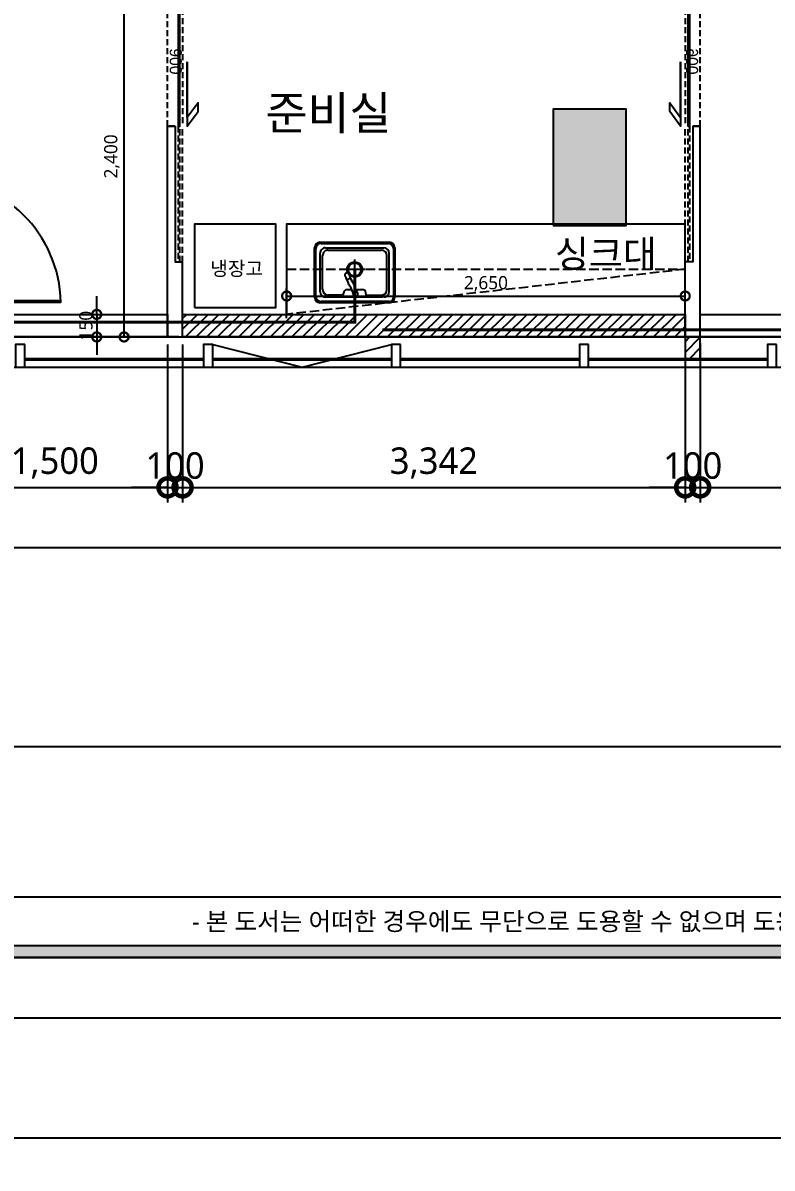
# Model space of a CAD drawing. Extents: x 11477420 to 23072185, y -28506554 to -14238804.
# Drawn here: x 11521234 to 11526216, y -14264364 to -14256752 of the extents above; entities that cross this region are included whole.
import ezdxf
from ezdxf.enums import TextEntityAlignment as Align

# ---------------------------------------------------------------- set-up
doc = ezdxf.new("R2010")
doc.units = 0
doc.header["$LTSCALE"] = 50
doc.header["$MEASUREMENT"] = 0
for name, pattern in [('DASH', [0.35, 0.25, -0.1]), ('DH-HID2', [1.2, 0.8, -0.4]), ('HIDDEN', [0.375, 0.25, -0.125])]:
    doc.linetypes.add(name, pattern=pattern)
doc.layers.get('0').update_dxf_attribs({"linetype": 'CONTINUOUS'})
doc.layers.get('DEFPOINTS').update_dxf_attribs({"linetype": 'CONTINUOUS'})
for name, color, linetype in [('0-ELC TEXT', 7, 'CONTINUOUS'), ('03-TEXT', 3, 'CONTINUOUS'), ('07-DIM WAL', 5, 'CONTINUOUS'), ('1.천장.벽체선(내벽)', 3, 'CONTINUOUS'), ('2.글자선', 60, 'CONTINUOUS'), ('2CONTINUOUS', 2, 'CONTINUOUS'), ('3 가구-붙박이', 6, 'CONTINUOUS'), ('3.기호.계단선', 30, 'CONTINUOUS'), ('4.가구-붙박이', 6, 'CONTINUOUS'), ('8.패턴선', 8, 'CONTINUOUS'), ('C-WIN', 4, 'CONTINUOUS'), ('CO-DO-FR', 7, 'CONTINUOUS'), ('CO-DOOR', 8, 'CONTINUOUS'), ('CO-FURB-DN', 9, 'CONTINUOUS'), ('F-SYM', 7, 'CONTINUOUS'), ('FORM(YOURNAME)-11', 1, 'CONTINUOUS'), ('가구', 6, 'CONTINUOUS')]:
    doc.layers.add(name, color=color, linetype=linetype)
doc.styles.add('DAWIN', font='NanumSquareR.ttf')
doc.styles.add('W-TEXT2', font='Dotum.ttf')
doc.styles.add('YOURNAME', font='HY울릉도M.TTF')
doc.styles.add('맑은 고딕', font='malgun.ttf')
doc.linetypes.add('BATTING', pattern='A,0.00254,-2.54,[134,ltypeshp.shx,S=2.54,R=0,X=-2.54,Y=0],-5.08,[134,ltypeshp.shx,S=2.54,R=180,X=2.54,Y=0],-2.54', length=10.16254)
doc.dimstyles.new('40', dxfattribs={"dimscale": 40, "dimtxt": 2.2, "dimasz": 3, "dimexe": 1.25, "dimexo": 0.625, "dimtad": 1, "dimdec": 0, "dimzin": 0, "dimdsep": 46, "dimlunit": 6, "dimtxsty": 'DAWIN', "dimblk1": 'DOTSMALL', "dimblk2": 'DOTSMALL', "dimsah": 1, "dimcen": 0.001, "dimclrd": 1, "dimclre": 1, "dimclrt": 3, "dimadec": 0, "dimazin": 0, "dimtfac": 1, "dimtdec": 0, "dimtix": 1, "dimtmove": 2, "dimatfit": 3, "dimldrblk": 'DOTSMALL', "dimfxl": 0, "dimtolj": 1, "dimtzin": 0, "dimarcsym": 0})
doc.dimstyles.new('80', dxfattribs={"dimscale": 80, "dimtxt": 2.2, "dimasz": 3, "dimexe": 1.25, "dimexo": 0.625, "dimtad": 1, "dimdec": 0, "dimzin": 0, "dimdsep": 46, "dimlunit": 6, "dimtxsty": 'DAWIN', "dimblk1": 'DOTSMALL', "dimblk2": 'DOTSMALL', "dimsah": 1, "dimcen": 0.001, "dimclrd": 1, "dimclre": 1, "dimclrt": 3, "dimadec": 0, "dimazin": 0, "dimtfac": 1, "dimtdec": 0, "dimtix": 1, "dimtmove": 2, "dimatfit": 3, "dimldrblk": 'DOTSMALL', "dimfxl": 0, "dimtolj": 1, "dimtzin": 0, "dimarcsym": 0})

# ---------------------------------------------------------------- blocks, each defined once
blk = doc.blocks.new('FORM-PLAN')
at = {"layer": 'FORM(YOURNAME)-11'}
h = blk.add_hatch(color=256, dxfattribs=at)
h.dxf.hatch_style = 1
h.paths.add_polyline_path([(-71444, 55115), (10556, 55115), (10556, 54915), (-71444, 54915)])
h.paths.add_polyline_path([(-71444, -2085), (10556, -2085), (10556, -2285), (-71444, -2285)])
at = {"layer": 'DEFPOINTS', "color": 158}
blk.add_line((1346, -1285), (-71444, -1285), dxfattribs=at)
for points in [[(-71444, -2285), (10556, -2285), (10556, 55115), (-71444, 55115)], [(-69444, 53115), (-64, 53115), (-64, 1215), (-69444, 1215)]]:
    blk.add_lwpolyline(points, close=True, dxfattribs=at)
at = {"layer": 'FORM(YOURNAME)-11', "color": 250}
blk.add_lwpolyline([(-72444, -3285), (11556, -3285), (11556, 56115), (-72444, 56115)], close=True, dxfattribs=at)
at = {"layer": 'FORM(YOURNAME)-11'}
blk.add_lwpolyline([(-71444, -2085), (10556, -2085), (10556, -2285), (-71444, -2285)], close=True, dxfattribs=at)
at = {"layer": 'FORM(YOURNAME)-11', "color": 1, "style": '맑은 고딕'}
blk.add_text("- 본 도서는 어떠한 경우에도 무단으로 도용할 수 없으며 도용시 '지적재산권' 보호에 관한 법률에 의거, 법적 분쟁이 발생합니다.  또한 본 도서에 관한 모든 저작권은 당사에 있습니다. -", height=300, dxfattribs=at).set_placement((-32990, -1685), align=Align.MIDDLE_CENTER)
at = {"layer": 'FORM(YOURNAME)-11', "color": 3, "style": 'YOURNAME'}
for tag, height, p in [('1', 450, (9905, 18188)), ('2', 450, (9905, 17544)), ('3', 450, (9905, 16257)), ('4', 450, (9905, 14326)), ('5', 515, (9905, 12009)), ('6', 515, (9905, 9757)), ('7', 515, (9905, 7504)), ('8', 515, (9905, 5252)), ('9', 515, (9905, 2999)), ('10', 515, (5655, 811)), ('11', 515, (9905, 747)), ('12', 515, (5655, -1441)), ('13', 515, (9905, -1441))]:
    blk.add_attdef(tag, text='', height=height, dxfattribs=at).set_placement(p, align=Align.MIDDLE_RIGHT)
blk = doc.blocks.new('*U528')
at = {"layer": 'F-SYM', "xscale": 0.4, "yscale": 0.4, "zscale": 0.4}
blk.add_blockref('FORM-PLAN', (11541597.7, -14262050.5), dxfattribs=at)
blk = doc.blocks.new('flooor')
at = {"layer": '8.패턴선', "ltscale": 30}
h = blk.add_hatch(color=256, dxfattribs=at)
h.dxf.hatch_style = 1
h.paths.add_polyline_path([(11507656.8, -14172891.8), (11491856.8, -14172891.8), (11491856.8, -14188496.8), (11492056.8, -14188496.8), (11492056.8, -14187881.8), (11492216.8, -14187881.8), (11492216.8, -14187096.8), (11492056.8, -14187096.8), (11492056.8, -14177741.8), (11494956.8, -14177741.8), (11494956.8, -14177541.8), (11492056.8, -14177541.8), (11492056.8, -14173091.8), (11494756.8, -14173091.8), (11494756.8, -14176541.8), (11494956.8, -14176541.8), (11494956.8, -14173091.8), (11500056.8, -14173091.8), (11500056.8, -14176141.8), (11500256.8, -14176141.8), (11500256.8, -14173091.8), (11503456.8, -14173091.8), (11503456.8, -14176141.8), (11503656.8, -14176141.8), (11503656.8, -14175391.8), (11504256.8, -14175391.8), (11504256.8, -14175302.3), (11504246.8, -14175302.3), (11504246.8, -14175262.3), (11504256.8, -14175191.8), (11503656.8, -14175191.8), (11503656.8, -14173091.8), (11505856.8, -14173091.8), (11505856.8, -14175191.8), (11505256.8, -14175191.8), (11505256.8, -14175262.3), (11505266.8, -14175262.3), (11505266.8, -14175316.8), (11505256.8, -14175316.8), (11505256.8, -14175391.8), (11506056.8, -14175391.8), (11506056.8, -14174691.8), (11509204.8, -14174691.8), (11509204.8, -14174491.8), (11506056.8, -14174491.8), (11506056.8, -14173091.8), (11507656.8, -14173091.8)])
h.paths.add_polyline_path([(11499856.8, -14177741.8), (11504356.8, -14177741.8), (11504356.8, -14177541.8), (11499106.8, -14177541.8), (11499106.8, -14177566.8), (11499106.8, -14177716.8), (11499106.8, -14177741.8), (11499106.8, -14177991.8), (11499856.8, -14177991.8)], flags=17)
h.paths.add_polyline_path([(11506056.8, -14177541.8), (11505856.8, -14177541.8), (11505356.8, -14177541.8), (11505356.8, -14177741.8), (11505356.8, -14177941.8), (11506056.8, -14177941.8)], flags=17)
h.paths.add_polyline_path([(11512534.8, -14172891.8), (11511656.8, -14172891.8), (11511656.8, -14173091.8), (11511656.8, -14173691.8), (11512334.8, -14173691.8), (11512334.8, -14174491.8), (11511854.8, -14174491.8), (11511854.8, -14174691.8), (11512334.8, -14174691.8), (11512334.8, -14174791.8), (11512534.8, -14174791.8)])
h.paths.add_polyline_path([(11512534.8, -14175641.8), (11512384.8, -14175641.8), (11512334.8, -14175641.8), (11512334.8, -14176391.8), (11512534.8, -14176391.8)])
h.paths.add_polyline_path([(11512534.8, -14176941.8), (11512384.8, -14176941.8), (11512334.8, -14176941.8), (11512334.8, -14177100.8), (11511772.8, -14177100.8), (11511772.8, -14177941.8), (11512334.8, -14177941.8), (11512334.8, -14178041.8), (11512534.8, -14178041.8)])
h.paths.add_polyline_path([(11512534.8, -14179271.8), (11512384.8, -14179271.8), (11512334.8, -14179271.8), (11512334.8, -14179836.8), (11512534.8, -14179836.8)])
h.paths.add_polyline_path([(11512256.8, -14184446.8), (11511656.8, -14184446.8), (11511656.8, -14185146.8), (11512256.8, -14185146.8)])
h.paths.add_polyline_path([(11507213.8, -14187066.8), (11506733.8, -14187066.8), (11506733.8, -14187846.8), (11507213.8, -14187846.8)], flags=17)
h.paths.add_polyline_path([(11499706.8, -14186781.8), (11499221.8, -14186781.8), (11499221.8, -14187556.8), (11499706.8, -14187556.8)], flags=17)
at = {"ltscale": 30}
blk.add_lwpolyline([(11496956.8, -14188346.8), (11497551.8, -14188496.8), (11498146.8, -14188346.8)], dxfattribs=at)
at = {"layer": '2CONTINUOUS', "ltscale": 30}
blk.add_lwpolyline([(11499221.8, -14187556.8), (11499706.8, -14187556.8), (11499706.8, -14186781.8), (11499221.8, -14186781.8)], close=True, dxfattribs=at)
at = {"layer": 'C-WIN', "ltscale": 30}
for p, q in [((11492056.8, -14188296.8), (11509215.4, -14188296.8)), ((11496896.8, -14188441.8), (11495706.8, -14188441.8)), ((11496896.8, -14188451.8), (11495706.8, -14188451.8)), ((11498146.8, -14188441.8), (11496956.8, -14188441.8)), ((11498146.8, -14188451.8), (11496956.8, -14188451.8)), ((11499396.8, -14188441.8), (11498206.8, -14188441.8)), ((11499396.8, -14188451.8), (11498206.8, -14188451.8)), ((11500646.8, -14188441.8), (11499456.8, -14188441.8)), ((11500646.8, -14188451.8), (11499456.8, -14188451.8)), ((11492056.8, -14188496.8), (11509298.2, -14188496.8))]:
    blk.add_line(p, q, dxfattribs=at)
for points in [[(11495706.8, -14188346.8), (11495646.8, -14188346.8), (11495646.8, -14188496.8), (11495706.8, -14188496.8)], [(11496956.8, -14188346.8), (11496896.8, -14188346.8), (11496896.8, -14188496.8), (11496956.8, -14188496.8)], [(11498206.8, -14188346.8), (11498146.8, -14188346.8), (11498146.8, -14188496.8), (11498206.8, -14188496.8)], [(11499456.8, -14188346.8), (11499396.8, -14188346.8), (11499396.8, -14188496.8), (11499456.8, -14188496.8)], [(11500706.8, -14188346.8), (11500646.8, -14188346.8), (11500646.8, -14188496.8), (11500706.8, -14188496.8)]]:
    blk.add_lwpolyline(points, close=True, dxfattribs=at)
blk = doc.blocks.new('FB-021')
at = {"layer": 'CO-FURB-DN', "color": 8}
for p, q in [((-239.8, 71.3), (-239.8, 367.1)), ((-206.9, 399.9), (206.9, 399.9)), ((-169.4, 367.1), (174, 367.1)), ((239.8, 367.1), (239.8, 71.3)), ((-206.9, 334.2), (-206.9, 104.2)), ((206.9, 334.2), (206.9, 104.2)), ((174, 71.3), (-174, 71.3)), ((206.9, 38.5), (-206.9, 38.5))]:
    blk.add_line(p, q, dxfattribs=at)
at = {"layer": 'CO-FURB-DN', "color": 251}
for p, q in [((-233.2, 77.9), (-233.2, 367.1)), ((-206.9, 393.4), (200.3, 393.4)), ((-69, 353.9), (-160.9, 353.9)), ((-69, 353.9), (-65.7, 340.8)), ((69, 353.9), (65.7, 340.8)), ((69, 353.9), (160.9, 353.9)), ((233.2, 360.5), (233.2, 77.9)), ((-193.2, 321.4), (-193.2, 117.7)), ((-4.6, 321.1), (-46.6, 321.1)), ((46, 321.1), (17.8, 321.1)), ((191.9, 321.4), (191.9, 117.7)), ((-1.2, 260.3), (-1.2, 141)), ((-60.8, 200.6), (58.4, 200.6)), ((160.9, 84.5), (-160.3, 84.5)), ((200.3, 45.1), (-200.3, 45.1))]:
    blk.add_line(p, q, dxfattribs=at)
for radius in [45.4, 38.8]:
    blk.add_circle((0.1, 201.3), radius, dxfattribs=at)
at = {"layer": 'CO-FURB-DN', "color": 8}
for centre, radius, start, end in [((-206.9, 367.1), 32.9, 90, 180), ((-174, 334.2), 32.9, 90, 180), ((-6, 348.4), 13.8, 359.24513, 229.30547), ((-119.1, 263.4), 128.1, 13.13942, 38.58818), ((132.5, 377.7), 128.1, 190.55529, 216.41371), ((174, 334.2), 32.9, 0, 90), ((206.9, 367.1), 32.9, 0, 90), ((39.3, 300.3), 34.6, 193.13942, 216.32134), ((-91.8, 204), 128.1, 14.79799, 36.32134), ((1.6, 281.1), 34.6, 16.55093, 36.41371), ((213.9, 344.2), 186.9, 196.55093, 214.00557), ((41.3, 245.1), 13.8, 58.14565, 163.3853), ((45.8, 235.4), 13.8, 174.46116, 18.12318), ((-206.9, 71.3), 32.9, 180, 270), ((-174, 104.2), 32.9, 180, 270), ((174, 104.2), 32.9, 270, 0), ((206.9, 71.3), 32.9, 270, 0)]:
    blk.add_arc(centre, radius, start, end, dxfattribs=at)
at = {"layer": 'CO-FURB-DN', "color": 251}
for centre, radius, start, end in [((-206.9, 367.1), 26.3, 90, 180), ((-160.3, 321.1), 32.9, 90, 180), ((159, 321.1), 32.9, 0, 90), ((200.3, 360.5), 32.9, 0, 90), ((-46, 340.8), 19.7, 180, 270), ((46, 340.8), 19.7, 270, 0), ((-200.3, 77.9), 32.9, 180, 270), ((-159.7, 118), 33.5, 180.4305, 268.96063), ((159, 117.7), 32.9, 270, 0), ((200.3, 77.9), 32.9, 270, 0)]:
    blk.add_arc(centre, radius, start, end, dxfattribs=at)
blk = doc.blocks.new('900door')
at = {"layer": 'CO-DOOR', "color": 251, "linetype": 'DH-HID2'}
for points in [[(11527643.2, -14256592.7), (11527643.2, -14255692.7), (11527593.2, -14255692.7), (11527593.2, -14256592.7)], [(11527643.2, -14256592.7), (11527693.2, -14256592.7), (11527693.2, -14257492.7), (11527593.2, -14257492.7), (11527593.2, -14256592.7)]]:
    blk.add_lwpolyline(points, dxfattribs=at)
at = {"layer": 'CO-DOOR', "color": 8, "linetype": 'DH-HID2'}
blk.add_lwpolyline([(11527622.4, -14256592.7), (11527622.4, -14255692.7), (11527612.4, -14255692.7), (11527612.4, -14256592.7)], close=True, dxfattribs=at)
at = {"layer": 'CO-DOOR', "color": 1}
blk.add_lwpolyline([(11527562.4, -14257021.9), (11527562.4, -14256592.7), (11527490.1, -14256691.3), (11527490.1, -14256749.6), (11527562.4, -14256651), (11527562.4, -14257021.9)], close=True, dxfattribs=at)
at = {"layer": 'CO-DOOR'}
blk.add_lwpolyline([(11527622.4, -14257492.7), (11527622.4, -14256592.7), (11527612.4, -14256592.7), (11527612.4, -14257492.7)], close=True, dxfattribs=at)
at = {"layer": '2.글자선', "style": 'W-TEXT2'}
blk.add_text('900', height=80, rotation=90, dxfattribs=at).set_placement((11527638.9, -14257024.2), align=Align.MIDDLE_CENTER)
blk = doc.blocks.new('D-401')
at = {"layer": 'CO-DO-FR'}
for points in [[(0, 200), (30, 200), (30, 0), (0, 0)], [(900, 200), (870, 200), (870, 0), (900, 0)]]:
    blk.add_lwpolyline(points, close=True, dxfattribs=at)
at = {"layer": 'CO-DOOR'}
blk.add_lwpolyline([(860, 940), (860, -740), (870, -740), (870, 940)], close=True, dxfattribs=at)
blk.add_arc((884.8, 100.4), 839.8, 91.00823, 268.3093, dxfattribs=at)
at = {"layer": '2.글자선', "style": 'W-TEXT2'}
blk.add_text('900', height=80, dxfattribs=at).set_placement((464.3, 72.8), align=Align.MIDDLE_CENTER)
blk = doc.blocks.new('_DOTSMALL')
at = {"color": 0, "linetype": 'ByBlock', "const_width": 0.5}
blk.add_lwpolyline([(-0.0625, 0, 1), (0.0625, 0, 1)], format="xyb", close=True, dxfattribs=at)
blk = doc.blocks.new('*D65')
at = {"layer": '07-DIM WAL', "color": 1, "lineweight": -2, "ltscale": 30}
for p, q in [((11521725.4, -14258689.4), (11521725.4, -14258569.4)), ((11521725.4, -14258689.4), (11521725.4, -14258839.4)), ((11521750.4, -14258689.4), (11521775.4, -14258689.4)), ((11521725.4, -14258839.4), (11521725.4, -14258959.4)), ((11521750.4, -14258839.4), (11521775.4, -14258839.4))]:
    blk.add_line(p, q, dxfattribs=at)
at = {"layer": 'DEFPOINTS', "color": 0, "ltscale": 30}
for p in [(11521725.4, -14258689.4), (11521725.4, -14258839.4), (11521725.4, -14258839.4)]:
    blk.add_point(p, dxfattribs=at)
at = {"layer": '07-DIM WAL', "color": 1, "lineweight": -2, "ltscale": 30, "xscale": 120, "yscale": 120, "zscale": 120}
for p, rotation in [((11521725.4, -14258689.4), 270), ((11521725.4, -14258839.4), 90)]:
    blk.add_blockref('_DOTSMALL', p, dxfattribs=dict(at, rotation=rotation))
at = {"layer": '07-DIM WAL', "color": 3, "ltscale": 30, "insert": (11521653.4, -14258764.4), "char_height": 88, "attachment_point": 5, "rotation": 90, "style": 'DAWIN'}
blk.add_mtext('\\A1;150', dxfattribs=at)
blk = doc.blocks.new('*D91')
at = {"layer": '07-DIM WAL', "color": 1, "lineweight": -2, "ltscale": 30}
for p, q in [((11522988.1, -14258714.4), (11522988.1, -14258517.4)), ((11522988.1, -14258567.4), (11525638.1, -14258567.4)), ((11525638.1, -14258714.4), (11525638.1, -14258517.4))]:
    blk.add_line(p, q, dxfattribs=at)
at = {"layer": 'DEFPOINTS', "color": 0, "ltscale": 30}
for p in [(11525638.1, -14258567.4), (11522988.1, -14258739.4), (11525638.1, -14258739.4)]:
    blk.add_point(p, dxfattribs=at)
at = {"layer": '07-DIM WAL', "color": 1, "lineweight": -2, "ltscale": 30, "xscale": 120, "yscale": 120, "zscale": 120, "rotation": 180}
blk.add_blockref('_DOTSMALL', (11522988.1, -14258567.4), dxfattribs=at)
at = {"layer": '07-DIM WAL', "color": 1, "lineweight": -2, "ltscale": 30, "xscale": 120, "yscale": 120, "zscale": 120}
blk.add_blockref('_DOTSMALL', (11525638.1, -14258567.4), dxfattribs=at)
at = {"layer": '07-DIM WAL', "color": 3, "ltscale": 30, "insert": (11524313.1, -14258486.6), "char_height": 88, "attachment_point": 5, "style": 'DAWIN'}
blk.add_mtext('\\A1;2,650', dxfattribs=at)
blk = doc.blocks.new('*D93')
at = {"layer": '07-DIM WAL', "color": 1, "lineweight": -2, "ltscale": 30}
for p, q in [((11517596.1, -14258889.4), (11517596.1, -14260339.4)), ((11537874.1, -14258889.4), (11537874.1, -14260339.4)), ((11517596.1, -14260239.4), (11537874.1, -14260239.4))]:
    blk.add_line(p, q, dxfattribs=at)
at = {"layer": 'DEFPOINTS', "color": 0, "ltscale": 30}
for p in [(11517596.1, -14258839.4), (11537874.1, -14258839.4), (11537874.1, -14260239.4)]:
    blk.add_point(p, dxfattribs=at)
at = {"layer": '07-DIM WAL', "color": 1, "lineweight": -2, "ltscale": 30, "xscale": 240, "yscale": 240, "zscale": 240, "rotation": 180}
blk.add_blockref('_DOTSMALL', (11517596.1, -14260239.4), dxfattribs=at)
at = {"layer": '07-DIM WAL', "color": 1, "lineweight": -2, "ltscale": 30, "xscale": 240, "yscale": 240, "zscale": 240}
blk.add_blockref('_DOTSMALL', (11537874.1, -14260239.4), dxfattribs=at)
at = {"layer": '07-DIM WAL', "color": 3, "ltscale": 30, "insert": (11527735.1, -14260077.9), "char_height": 176, "attachment_point": 5, "style": 'DAWIN'}
blk.add_mtext('\\A1;20,278', dxfattribs=at)
blk = doc.blocks.new('*D97')
at = {"layer": '07-DIM WAL', "color": 1, "lineweight": -2, "ltscale": 30}
for p, q in [((11520696.1, -14258889.4), (11520696.1, -14259939.4)), ((11522196.1, -14258889.4), (11522196.1, -14259939.4)), ((11520696.1, -14259839.4), (11522196.1, -14259839.4))]:
    blk.add_line(p, q, dxfattribs=at)
at = {"layer": 'DEFPOINTS', "color": 0, "ltscale": 30}
for p in [(11520696.1, -14258839.4), (11522196.1, -14258839.4), (11522196.1, -14259839.4)]:
    blk.add_point(p, dxfattribs=at)
at = {"layer": '07-DIM WAL', "color": 1, "lineweight": -2, "ltscale": 30, "xscale": 240, "yscale": 240, "zscale": 240, "rotation": 180}
blk.add_blockref('_DOTSMALL', (11520696.1, -14259839.4), dxfattribs=at)
at = {"layer": '07-DIM WAL', "color": 1, "lineweight": -2, "ltscale": 30, "xscale": 240, "yscale": 240, "zscale": 240}
blk.add_blockref('_DOTSMALL', (11522196.1, -14259839.4), dxfattribs=at)
at = {"layer": '07-DIM WAL', "color": 3, "ltscale": 30, "insert": (11521446.1, -14259677.9), "char_height": 176, "attachment_point": 5, "style": 'DAWIN'}
blk.add_mtext('\\A1;1,500', dxfattribs=at)
blk = doc.blocks.new('*D98')
at = {"layer": '07-DIM WAL', "color": 1, "lineweight": -2, "ltscale": 30}
for p, q in [((11522196.1, -14258889.4), (11522196.1, -14259939.4)), ((11522296.1, -14258889.4), (11522296.1, -14259939.4)), ((11522196.1, -14259839.4), (11521956.1, -14259839.4)), ((11522196.1, -14259839.4), (11522296.1, -14259839.4)), ((11522296.1, -14259839.4), (11522536.1, -14259839.4))]:
    blk.add_line(p, q, dxfattribs=at)
at = {"layer": 'DEFPOINTS', "color": 0, "ltscale": 30}
for p in [(11522196.1, -14258839.4), (11522296.1, -14258839.4), (11522296.1, -14259839.4)]:
    blk.add_point(p, dxfattribs=at)
at = {"layer": '07-DIM WAL', "color": 1, "lineweight": -2, "ltscale": 30, "xscale": 240, "yscale": 240, "zscale": 240}
blk.add_blockref('_DOTSMALL', (11522196.1, -14259839.4), dxfattribs=at)
at = {"layer": '07-DIM WAL', "color": 1, "lineweight": -2, "ltscale": 30, "xscale": 240, "yscale": 240, "zscale": 240, "rotation": 180}
blk.add_blockref('_DOTSMALL', (11522296.1, -14259839.4), dxfattribs=at)
at = {"layer": '07-DIM WAL', "color": 3, "ltscale": 30, "insert": (11522246.1, -14259695.4), "char_height": 176, "attachment_point": 5, "style": 'DAWIN'}
blk.add_mtext('\\A1;100', dxfattribs=at)
blk = doc.blocks.new('*D99')
at = {"layer": '07-DIM WAL', "color": 1, "lineweight": -2, "ltscale": 30}
for p, q in [((11522296.1, -14258889.4), (11522296.1, -14259939.4)), ((11525638.1, -14258889.4), (11525638.1, -14259939.4)), ((11522296.1, -14259839.4), (11525638.1, -14259839.4))]:
    blk.add_line(p, q, dxfattribs=at)
at = {"layer": 'DEFPOINTS', "color": 0, "ltscale": 30}
for p in [(11522296.1, -14258839.4), (11525638.1, -14258839.4), (11525638.1, -14259839.4)]:
    blk.add_point(p, dxfattribs=at)
at = {"layer": '07-DIM WAL', "color": 1, "lineweight": -2, "ltscale": 30, "xscale": 240, "yscale": 240, "zscale": 240, "rotation": 180}
blk.add_blockref('_DOTSMALL', (11522296.1, -14259839.4), dxfattribs=at)
at = {"layer": '07-DIM WAL', "color": 1, "lineweight": -2, "ltscale": 30, "xscale": 240, "yscale": 240, "zscale": 240}
blk.add_blockref('_DOTSMALL', (11525638.1, -14259839.4), dxfattribs=at)
at = {"layer": '07-DIM WAL', "color": 3, "ltscale": 30, "insert": (11523967.1, -14259677.9), "char_height": 176, "attachment_point": 5, "style": 'DAWIN'}
blk.add_mtext('\\A1;3,342', dxfattribs=at)
blk = doc.blocks.new('*D100')
at = {"layer": '07-DIM WAL', "color": 1, "lineweight": -2, "ltscale": 30}
for p, q in [((11525638.1, -14258889.4), (11525638.1, -14259939.4)), ((11525738.1, -14258878.4), (11525738.1, -14259939.4)), ((11525638.1, -14259839.4), (11525398.1, -14259839.4)), ((11525638.1, -14259839.4), (11525738.1, -14259839.4)), ((11525738.1, -14259839.4), (11525978.1, -14259839.4))]:
    blk.add_line(p, q, dxfattribs=at)
at = {"layer": 'DEFPOINTS', "color": 0, "ltscale": 30}
for p in [(11525638.1, -14258839.4), (11525738.1, -14258828.4), (11525738.1, -14259839.4)]:
    blk.add_point(p, dxfattribs=at)
at = {"layer": '07-DIM WAL', "color": 1, "lineweight": -2, "ltscale": 30, "xscale": 240, "yscale": 240, "zscale": 240}
blk.add_blockref('_DOTSMALL', (11525638.1, -14259839.4), dxfattribs=at)
at = {"layer": '07-DIM WAL', "color": 1, "lineweight": -2, "ltscale": 30, "xscale": 240, "yscale": 240, "zscale": 240, "rotation": 180}
blk.add_blockref('_DOTSMALL', (11525738.1, -14259839.4), dxfattribs=at)
at = {"layer": '07-DIM WAL', "color": 3, "ltscale": 30, "insert": (11525688.1, -14259695.4), "char_height": 176, "attachment_point": 5, "style": 'DAWIN'}
blk.add_mtext('\\A1;100', dxfattribs=at)
blk = doc.blocks.new('*D101')
at = {"layer": '07-DIM WAL', "color": 1, "lineweight": -2, "ltscale": 30}
for p, q in [((11525738.1, -14258878.4), (11525738.1, -14259939.4)), ((11528638.1, -14258878.4), (11528638.1, -14259939.4)), ((11525738.1, -14259839.4), (11528638.1, -14259839.4))]:
    blk.add_line(p, q, dxfattribs=at)
at = {"layer": 'DEFPOINTS', "color": 0, "ltscale": 30}
for p in [(11525738.1, -14258828.4), (11528638.1, -14258828.4), (11528638.1, -14259839.4)]:
    blk.add_point(p, dxfattribs=at)
at = {"layer": '07-DIM WAL', "color": 1, "lineweight": -2, "ltscale": 30, "xscale": 240, "yscale": 240, "zscale": 240, "rotation": 180}
blk.add_blockref('_DOTSMALL', (11525738.1, -14259839.4), dxfattribs=at)
at = {"layer": '07-DIM WAL', "color": 1, "lineweight": -2, "ltscale": 30, "xscale": 240, "yscale": 240, "zscale": 240}
blk.add_blockref('_DOTSMALL', (11528638.1, -14259839.4), dxfattribs=at)
at = {"layer": '07-DIM WAL', "color": 3, "ltscale": 30, "insert": (11527188.1, -14259677.9), "char_height": 176, "attachment_point": 5, "style": 'DAWIN'}
blk.add_mtext('\\A1;2,900', dxfattribs=at)
blk = doc.blocks.new('*D122')
at = {"layer": '07-DIM WAL', "color": 1, "lineweight": -2, "ltscale": 30}
for p, q in [((11522271.1, -14256439.4), (11521857.1, -14256439.4)), ((11521907.1, -14258839.4), (11521907.1, -14256439.4)), ((11522271.1, -14258839.4), (11521857.1, -14258839.4))]:
    blk.add_line(p, q, dxfattribs=at)
at = {"layer": 'DEFPOINTS', "color": 0, "ltscale": 30}
for p in [(11521907.1, -14256439.4), (11522296.1, -14256439.4), (11522296.1, -14258839.4)]:
    blk.add_point(p, dxfattribs=at)
at = {"layer": '07-DIM WAL', "color": 1, "lineweight": -2, "ltscale": 30, "xscale": 120, "yscale": 120, "zscale": 120}
for p, rotation in [((11521907.1, -14256439.4), 90), ((11521907.1, -14258839.4), 270)]:
    blk.add_blockref('_DOTSMALL', p, dxfattribs=dict(at, rotation=rotation))
at = {"layer": '07-DIM WAL', "color": 3, "ltscale": 30, "insert": (11521826.3, -14257639.4), "char_height": 88, "attachment_point": 5, "rotation": 90, "style": 'DAWIN'}
blk.add_mtext('\\A1;2,400', dxfattribs=at)
blk = doc.blocks.new('*U529')
at = {"layer": 'F-SYM', "xscale": 0.4, "yscale": 0.4, "zscale": 0.4}
blk.add_blockref('FORM-PLAN', (11541597.7, -14286610.5), dxfattribs=at)

msp = doc.modelspace()

# ---------------------------------------------------------------- hatches: boundary and pattern name
at = {"layer": '1.천장.벽체선(내벽)', "ltscale": 30}
h = msp.add_hatch(dxfattribs=at)
h.set_pattern_fill('_USER', color=256, scale=50, angle=45, pattern_type=0)
h.set_pattern_definition([(45, (-558, -105), (-35.35533906, 35.35533906), [])])
h.paths.add_polyline_path([(11522296.1, -14258689.4), (11525638.1, -14258689.4), (11525638.1, -14258839.4), (11522296.1, -14258839.4)])
h = msp.add_hatch(dxfattribs=at)
h.set_pattern_fill('_USER', color=256, scale=50, angle=45, pattern_type=0)
h.set_pattern_definition([(45, (-3958, -4e-09), (-35.35533906, 35.35533906), [])])
h.paths.add_polyline_path([(11525738.1, -14258839.4), (11525638.1, -14258839.4), (11525638.1, -14258984.4), (11525738.1, -14258984.4)])

# ---------------------------------------------------------------- linework, layer by layer
at = {"layer": '07-DIM WAL', "ltscale": 10}
msp.add_lwpolyline([(11522376.1, -14258644.4), (11522916.1, -14258644.4), (11522916.1, -14258089.4), (11522376.1, -14258089.4)], close=True, dxfattribs=at)
at = {"layer": '1.천장.벽체선(내벽)', "ltscale": 30}
for p, q in [((11522196.1, -14258839.4), (11522196.1, -14257439.4)), ((11522196.1, -14257439.4), (11522246.1, -14257439.4)), ((11525738.1, -14257439.4), (11525688.1, -14257439.4)), ((11525738.1, -14258839.4), (11525738.1, -14257439.4)), ((11522296.1, -14258839.4), (11522296.1, -14258339.4)), ((11525638.1, -14258839.4), (11525638.1, -14258339.4))]:
    msp.add_line(p, q, dxfattribs=at)
msp.add_lwpolyline([(11522246.1, -14257439.4), (11522246.1, -14258339.4), (11522296.1, -14258339.4)], dxfattribs=at)
for points in [[(11522296.1, -14258689.4), (11525638.1, -14258689.4), (11525638.1, -14258839.4), (11522296.1, -14258839.4)], [(11525738.1, -14258839.4), (11525638.1, -14258839.4), (11525638.1, -14258984.4), (11525738.1, -14258984.4)]]:
    msp.add_lwpolyline(points, close=True, dxfattribs=at)
at = {"layer": '3 가구-붙박이'}
for points in [[(11525638.1, -14258089.4), (11522988.1, -14258089.4), (11522988.1, -14258689.4), (11525638.1, -14258689.4), (11525638.1, -14258089.4)], [(11520696.1, -14258839.4), (11520696.1, -14258689.4), (11522196.1, -14258689.4), (11522196.1, -14258839.4), (11520696.1, -14258839.4)]]:
    msp.add_lwpolyline(points, dxfattribs=at)
at = {"layer": '3.기호.계단선', "linetype": 'HIDDEN', "ltscale": 10, "const_width": 20}
for points in [[(11519846.1, -14248604.4), (11519846.1, -14248298.5), (11517671.1, -14248298.5), (11517671.1, -14257496.4), (11517811.6, -14257496.4), (11517811.6, -14258741.5), (11523441.8, -14258741.5), (11523441.8, -14258390.6)], [(11523625.2, -14258791.5), (11531940.4, -14258791.5), (11531940.4, -14258544.4)]]:
    msp.add_lwpolyline(points, dxfattribs=at)
at = {"layer": '4.가구-붙박이', "color": 8, "linetype": 'DASH', "ltscale": 5}
msp.add_lwpolyline([(11522988.1, -14258389.4), (11525638.1, -14258389.4), (11522988.1, -14258689.4)], dxfattribs=at)
at = {"layer": 'CO-DOOR', "ltscale": 30}
msp.add_lwpolyline([(11525688.1, -14257439.4), (11525688.1, -14258339.4), (11525638.1, -14258339.4)], dxfattribs=at)
at = {"layer": '가구', "ltscale": 30}
msp.add_lwpolyline([(11525738.1, -14258689.4), (11528638.1, -14258689.4), (11528638.1, -14258839.4), (11525738.1, -14258839.4)], close=True, dxfattribs=at)

# ---------------------------------------------------------------- block references
msp.add_blockref('flooor', (25539.3, -70542.6))
at = {"xscale": 1.111111111109494, "yscale": 1.111111111109494, "zscale": 1.111111111111111, "rotation": 180}
msp.add_blockref('FB-021', (11523440.5, -14258167.7), dxfattribs=at)
at = {"layer": '3.기호.계단선', "linetype": 'BATTING'}
for name in ['*U528', '*U529']:
    msp.add_blockref(name, (0, 0), dxfattribs=at)
at = {"layer": 'CO-DOOR'}
for name, p, rotation in [('900door', (23049889.2, -28514032.1), 180), ('D-401', (11520546.1, -14257739.4), 270)]:
    msp.add_blockref(name, p, dxfattribs=dict(at, rotation=rotation))
at = {"layer": 'CO-DOOR', "xscale": -1, "rotation": 180}
msp.add_blockref('900door', (-1955.1, -28514032.1), dxfattribs=at)

# ---------------------------------------------------------------- texts
at = {"layer": '0-ELC TEXT', "style": '맑은 고딕'}
msp.add_text('냉장고', height=93.33, rotation=360, dxfattribs=at).set_placement((11522655.6, -14258385.3), align=Align.MIDDLE_CENTER)
at = {"layer": '03-TEXT', "style": '맑은 고딕'}
msp.add_text('준비실', height=222.22, dxfattribs=at).set_placement((11522847.9, -14257239.6), align=Align.TOP_LEFT)
at = {"layer": '03-TEXT', "color": 7, "style": '맑은 고딕'}
msp.add_text('싱크대', height=180, dxfattribs=at).set_placement((11524772, -14258196), align=Align.TOP_LEFT)

# ---------------------------------------------------------------- dimensions: what is measured, and where the dimension line sits
at = {"layer": '07-DIM WAL', "ltscale": 30}
for base, p1, p2, picture, middle in [((11521907.1, -14256439.4), (11522296.1, -14258839.4), (11522296.1, -14256439.4), '*D122', (11521826.3, -14257639.4)), ((11521725.4, -14258839.4), (11521725.4, -14258689.4), (11521725.4, -14258839.4), '*D65', (11521653.4, -14258764.4))]:
    dim = msp.add_linear_dim(base=base, p1=p1, p2=p2, angle=90, dimstyle='40', dxfattribs=at)
    dim.commit()
    dim.dimension.update_dxf_attribs({"geometry": picture, "text_midpoint": middle})
for base, p1, p2, dimstyle, picture, middle in [((11525638.1, -14258567.4), (11522988.1, -14258739.4), (11525638.1, -14258739.4), '40', '*D91', (11524313.1, -14258486.6)), ((11537874.1, -14260239.4), (11517596.1, -14258839.4), (11537874.1, -14258839.4), '80', '*D93', (11527735.1, -14260077.9)), ((11522196.1, -14259839.4), (11520696.1, -14258839.4), (11522196.1, -14258839.4), '80', '*D97', (11521446.1, -14259677.9)), ((11522296.1, -14259839.4), (11522196.1, -14258839.4), (11522296.1, -14258839.4), '80', '*D98', (11522246.1, -14259695.4)), ((11525638.1, -14259839.4), (11522296.1, -14258839.4), (11525638.1, -14258839.4), '80', '*D99', (11523967.1, -14259677.9)), ((11525738.1, -14259839.4), (11525638.1, -14258839.4), (11525738.1, -14258828.4), '80', '*D100', (11525688.1, -14259695.4)), ((11528638.1, -14259839.4), (11525738.1, -14258828.4), (11528638.1, -14258828.4), '80', '*D101', (11527188.1, -14259677.9))]:
    dim = msp.add_linear_dim(base=base, p1=p1, p2=p2, dimstyle=dimstyle, dxfattribs=at)
    dim.commit()
    dim.dimension.update_dxf_attribs({"geometry": picture, "text_midpoint": middle})

doc.saveas('drawing.dxf')
